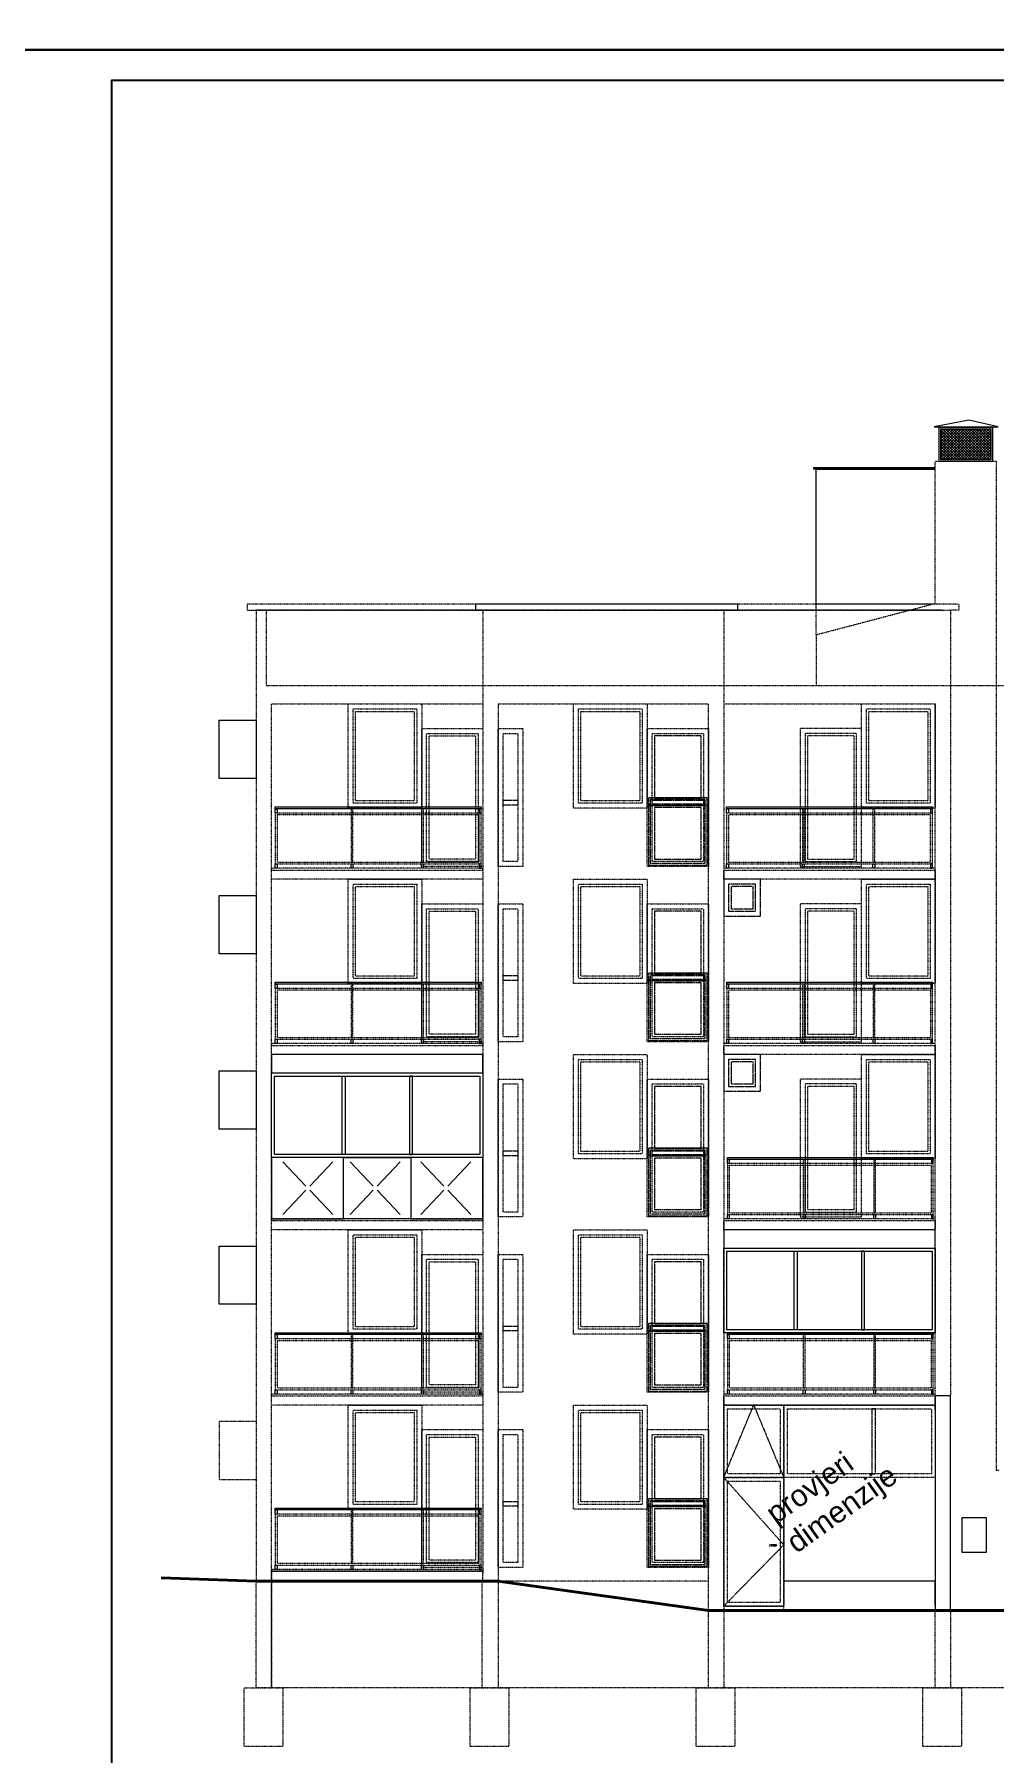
# Model space of a CAD drawing. Header units: millimetres. Extents: x -701 to 470890, y -446843 to -116129.
# Drawn here: x 207903 to 209470, y -227808 to -225003 of the extents above; entities that cross this region are included whole.
import ezdxf

# ---------------------------------------------------------------- set-up
doc = ezdxf.new("R2010")
doc.units = ezdxf.units.MM
doc.linetypes.add('ACAD_ISO03W100', pattern=[30, 12, -18])
doc.linetypes.add('HIDDEN', pattern=[0.375, 0.25, -0.125])
doc.layers.add('05-podgled-tanko', color=144, linetype='HIDDEN', lineweight=0)
doc.layers.add('09-oznaka stavke', color=1, linetype='Continuous', lineweight=0)
doc.layers.add('Kucni_broj', color=2, linetype='Continuous', plot=False)
doc.layers.add('SAST_Linija sastavnice', color=255, linetype='Continuous', plot=False)
doc.styles.add('tahoma10', font='tahoma.ttf', dxfattribs={"height": 2})

msp = doc.modelspace()

# ---------------------------------------------------------------- hatches: boundary and pattern name
at = {"layer": '05-podgled-tanko', "linetype": 'ByBlock', "ltscale": 5}
h = msp.add_hatch(dxfattribs=at)
h.set_pattern_fill('ANSI37', color=256)
h.set_pattern_definition([(45, (3039.311, -13346.2995), (-2.24506403, 2.24506403), []), (135, (3039.311, -13346.2995), (-2.24506403, -2.24506403), [])])
h.paths.add_polyline_path([(209382.32, -225696.27), (209464.67, -225696.27), (209464.67, -225647.6), (209382.32, -225647.6)])

# ---------------------------------------------------------------- linework, layer by layer
for points in [[(209371.51, -225642.94), (209476.18, -225642.94), (209476.18, -225642.94), (209428.26, -225632.43), (209371.51, -225642.94)], [(209379.32, -225699.27), (209467.67, -225699.27), (209467.67, -225644.6), (209379.32, -225644.6)], [(209382.32, -225696.27), (209464.67, -225696.27), (209464.67, -225647.6), (209382.32, -225647.6)], [(208623.22, -225942.27), (209051.22, -225942.27), (209051.22, -225932.27), (208623.22, -225932.27)], [(208204.6, -226121.77), (208265.22, -226121.77), (208265.22, -226216.77), (208204.6, -226216.77)], [(208296.22, -226263.27), (208632.22, -226263.27), (208632.22, -226266.27), (208296.22, -226266.27)], [(208299.22, -226273.27), (208296.22, -226273.27), (208296.22, -226266.27), (208299.22, -226266.27)], [(208629.22, -226273.27), (208632.22, -226273.27), (208632.22, -226266.27), (208629.22, -226266.27)], [(209032.85, -226263.27), (209368.85, -226263.27), (209368.85, -226266.27), (209032.85, -226266.27)], [(209035.85, -226273.27), (209032.85, -226273.27), (209032.85, -226266.27), (209035.85, -226266.27)], [(209365.85, -226273.27), (209368.85, -226273.27), (209368.85, -226266.27), (209365.85, -226266.27)], [(208299.22, -226363.27), (208296.22, -226363.27), (208296.22, -226356.27), (208299.22, -226356.27)], [(208423.07, -226363.27), (208420.07, -226363.27), (208420.07, -226356.27), (208423.07, -226356.27)], [(208538.07, -226363.27), (208535.07, -226363.27), (208535.07, -226356.27), (208538.07, -226356.27)], [(208629.22, -226363.27), (208632.22, -226363.27), (208632.22, -226356.27), (208629.22, -226356.27)], [(209035.85, -226363.27), (209032.85, -226363.27), (209032.85, -226356.27), (209035.85, -226356.27)], [(209159.71, -226363.27), (209156.71, -226363.27), (209156.71, -226356.27), (209159.71, -226356.27)], [(209274.71, -226363.27), (209271.71, -226363.27), (209271.71, -226356.27), (209274.71, -226356.27)], [(209365.85, -226363.27), (209368.85, -226363.27), (209368.85, -226356.27), (209365.85, -226356.27)], [(208204.6, -226407.77), (208265.22, -226407.77), (208265.22, -226502.77), (208204.6, -226502.77)], [(208296.22, -226549.27), (208632.22, -226549.27), (208632.22, -226552.27), (208296.22, -226552.27)], [(208299.22, -226559.27), (208296.22, -226559.27), (208296.22, -226552.27), (208299.22, -226552.27)], [(208629.22, -226559.27), (208632.22, -226559.27), (208632.22, -226552.27), (208629.22, -226552.27)], [(209033.11, -226549.27), (209369.11, -226549.27), (209369.11, -226552.27), (209033.11, -226552.27)], [(209036.11, -226559.27), (209033.11, -226559.27), (209033.11, -226552.27), (209036.11, -226552.27)], [(209366.11, -226559.27), (209369.11, -226559.27), (209369.11, -226552.27), (209366.11, -226552.27)], [(208299.22, -226649.27), (208296.22, -226649.27), (208296.22, -226642.27), (208299.22, -226642.27)], [(208423.07, -226649.27), (208420.07, -226649.27), (208420.07, -226642.27), (208423.07, -226642.27)], [(208538.07, -226649.27), (208535.07, -226649.27), (208535.07, -226642.27), (208538.07, -226642.27)], [(208629.22, -226649.27), (208632.22, -226649.27), (208632.22, -226642.27), (208629.22, -226642.27)], [(209036.11, -226649.27), (209033.11, -226649.27), (209033.11, -226642.27), (209036.11, -226642.27)], [(209159.96, -226649.27), (209156.96, -226649.27), (209156.96, -226642.27), (209159.96, -226642.27)], [(209274.96, -226649.27), (209271.96, -226649.27), (209271.96, -226642.27), (209274.96, -226642.27)], [(209366.11, -226649.27), (209369.11, -226649.27), (209369.11, -226642.27), (209366.11, -226642.27)], [(208204.6, -226693.77), (208265.22, -226693.77), (208265.22, -226788.77), (208204.6, -226788.77)], [(209034.22, -226835.27), (209370.22, -226835.27), (209370.22, -226838.27), (209034.22, -226838.27)], [(209037.22, -226845.27), (209034.22, -226845.27), (209034.22, -226838.27), (209037.22, -226838.27)], [(209367.22, -226845.27), (209370.22, -226845.27), (209370.22, -226838.27), (209367.22, -226838.27)], [(209037.22, -226935.27), (209034.22, -226935.27), (209034.22, -226928.27), (209037.22, -226928.27)], [(209161.07, -226935.27), (209158.07, -226935.27), (209158.07, -226928.27), (209161.07, -226928.27)], [(209276.07, -226935.27), (209273.07, -226935.27), (209273.07, -226928.27), (209276.07, -226928.27)], [(209367.22, -226935.27), (209370.22, -226935.27), (209370.22, -226928.27), (209367.22, -226928.27)], [(208204.6, -226979.77), (208265.22, -226979.77), (208265.22, -227074.77), (208204.6, -227074.77)], [(208296.22, -227121.27), (208632.22, -227121.27), (208632.22, -227124.27), (208296.22, -227124.27)], [(208299.22, -227131.27), (208296.22, -227131.27), (208296.22, -227124.27), (208299.22, -227124.27)], [(208629.22, -227131.27), (208632.22, -227131.27), (208632.22, -227124.27), (208629.22, -227124.27)], [(209034.22, -227121.27), (209370.22, -227121.27), (209370.22, -227124.27), (209034.22, -227124.27)], [(209037.22, -227131.27), (209034.22, -227131.27), (209034.22, -227124.27), (209037.22, -227124.27)], [(209367.22, -227131.27), (209370.22, -227131.27), (209370.22, -227124.27), (209367.22, -227124.27)], [(208299.22, -227221.27), (208296.22, -227221.27), (208296.22, -227214.27), (208299.22, -227214.27)], [(208423.07, -227221.27), (208420.07, -227221.27), (208420.07, -227214.27), (208423.07, -227214.27)], [(208538.07, -227221.27), (208535.07, -227221.27), (208535.07, -227214.27), (208538.07, -227214.27)], [(208629.22, -227221.27), (208632.22, -227221.27), (208632.22, -227214.27), (208629.22, -227214.27)], [(209037.22, -227221.27), (209034.22, -227221.27), (209034.22, -227214.27), (209037.22, -227214.27)], [(209161.07, -227221.27), (209158.07, -227221.27), (209158.07, -227214.27), (209161.07, -227214.27)], [(209276.07, -227221.27), (209273.07, -227221.27), (209273.07, -227214.27), (209276.07, -227214.27)], [(209367.22, -227221.27), (209370.22, -227221.27), (209370.22, -227214.27), (209367.22, -227214.27)], [(209398.22, -227224.27), (209373.22, -227224.27), (209373.22, -227574.27), (209398.22, -227574.27)], [(208296.22, -227407.27), (208632.22, -227407.27), (208632.22, -227410.27), (208296.22, -227410.27)], [(208299.22, -227417.27), (208296.22, -227417.27), (208296.22, -227410.27), (208299.22, -227410.27)], [(208629.22, -227417.27), (208632.22, -227417.27), (208632.22, -227410.27), (208629.22, -227410.27)], [(208299.22, -227507.27), (208296.22, -227507.27), (208296.22, -227500.27), (208299.22, -227500.27)], [(208423.07, -227507.27), (208420.07, -227507.27), (208420.07, -227500.27), (208423.07, -227500.27)], [(208538.07, -227507.27), (208535.07, -227507.27), (208535.07, -227500.27), (208538.07, -227500.27)], [(208629.22, -227507.27), (208632.22, -227507.27), (208632.22, -227500.27), (208629.22, -227500.27)]]:
    msp.add_lwpolyline(points, close=True, dxfattribs=at)
for points in [[(209373.22, -225712.36), (209175.38, -225712.36), (209175.38, -225709.27), (209373.22, -225709.27)], [(209373.22, -225932.27), (209179.22, -225932.27), (209179.22, -225712.36), (209373.22, -225712.36)], [(209373.22, -227566.27), (209373.22, -227526.27), (209126.22, -227526.27)]]:
    msp.add_lwpolyline(points, dxfattribs=at)
at = {"layer": '05-podgled-tanko'}
for points in [[(209373.22, -225932.27), (209373.22, -225699.27), (209473.22, -225699.27), (209473.22, -227345.27), (209477.22, -227345.27)], [(209411.93, -225932.27), (208250.22, -225932.27), (208250.22, -225942.27), (209384.22, -225942.27)], [(209384.22, -225942.27), (208265.22, -225942.27), (208265.22, -226095.27), (208265.22, -227526.27), (208290.22, -227526.27), (208290.22, -226095.27)], [(208635.22, -225942.27), (208635.22, -227514.27)], [(209003.22, -225942.27), (209028.22, -225942.27), (209028.22, -227574.27), (209003.22, -227574.27), (209003.22, -226095.27)], [(209373.22, -225942.27), (209398.22, -225942.27), (209398.22, -227224.27), (209373.22, -227224.27), (209373.22, -226095.27)], [(209411.93, -225932.27), (209411.93, -225942.27), (209398.22, -225942.27)], [(208290.22, -226095.27), (208635.22, -226095.27)], [(208660.22, -226095.27), (209003.22, -226095.27)], [(208660.22, -226095.27), (208660.22, -227526.27)], [(209028.22, -226095.27), (209373.22, -226095.27)], [(209373.22, -227247.27), (209373.22, -227247.27), (209373.22, -226095.27)], [(208632.22, -226356.27), (208632.22, -226273.27), (208296.22, -226273.27), (208296.22, -226356.27), (208632.22, -226356.27)], [(209368.85, -226356.27), (209368.85, -226273.27), (209032.85, -226273.27), (209032.85, -226356.27), (209368.85, -226356.27)], [(208290.22, -226366.27), (208635.22, -226366.27), (208635.22, -226381.27), (208290.22, -226381.27), (208290.22, -226366.27)], [(209028.22, -226366.27), (209373.22, -226366.27), (209373.22, -226381.27), (209028.22, -226381.27), (209028.22, -226366.27)], [(208632.22, -226642.27), (208632.22, -226559.27), (208296.22, -226559.27), (208296.22, -226642.27), (208632.22, -226642.27)], [(209369.11, -226642.27), (209369.11, -226559.27), (209033.11, -226559.27), (209033.11, -226642.27), (209369.11, -226642.27)], [(208290.22, -226652.27), (208635.22, -226652.27), (208635.22, -226667.27), (208290.22, -226667.27), (208290.22, -226652.27)], [(209028.22, -226652.27), (209373.22, -226652.27), (209373.22, -226667.27), (209028.22, -226667.27), (209028.22, -226652.27)], [(209370.22, -226928.27), (209370.22, -226845.27), (209034.22, -226845.27), (209034.22, -226928.27), (209370.22, -226928.27)], [(208290.22, -226938.27), (208635.22, -226938.27), (208635.22, -226953.27), (208290.22, -226953.27), (208290.22, -226938.27)], [(209028.22, -226938.27), (209373.22, -226938.27), (209373.22, -226953.27), (209028.22, -226953.27), (209028.22, -226938.27)], [(208632.22, -227214.27), (208632.22, -227131.27), (208296.22, -227131.27), (208296.22, -227214.27), (208632.22, -227214.27)], [(209370.22, -227214.27), (209370.22, -227131.27), (209034.22, -227131.27), (209034.22, -227214.27), (209370.22, -227214.27)], [(208290.22, -227224.27), (208635.22, -227224.27), (208635.22, -227239.27), (208290.22, -227239.27), (208290.22, -227224.27)], [(209028.22, -227224.27), (209373.22, -227224.27), (209373.22, -227239.27), (209028.22, -227239.27), (209028.22, -227224.27)], [(208265.22, -227265.77), (208204.6, -227265.77), (208204.6, -227360.77), (208204.6, -227360.77), (208265.22, -227360.77)], [(208632.22, -227500.27), (208632.22, -227417.27), (208296.22, -227417.27), (208296.22, -227500.27), (208632.22, -227500.27)], [(209384.22, -227574.27), (209003.22, -227574.27), (209003.22, -227526.27), (208265.22, -227526.27)]]:
    msp.add_lwpolyline(points, dxfattribs=at).dxf.unprotected_set("ltscale", 0)
at = {"layer": '05-podgled-tanko', "linetype": 'ACAD_ISO03W100', "ltscale": 0.005}
for points in [[(208281.22, -225942.27), (208281.22, -226065.27), (210865.22, -226065.27), (210865.22, -225942.27), (210861.22, -225942.27)], [(209179.22, -225982.27), (209373.22, -225931.23)], [(209179.22, -225982.27), (209179.22, -225932.27)], [(209179.22, -225982.27), (209179.22, -226065.27)], [(210856.22, -227574.27), (210856.22, -227700.27), (208290.22, -227700.27), (208290.22, -227526.27)]]:
    msp.add_lwpolyline(points, dxfattribs=at)
at = {"layer": '05-podgled-tanko'}
for points in [[(208415.22, -226095.27), (208535.22, -226095.27), (208535.22, -226265.27), (208415.22, -226265.27)], [(208423.22, -226103.27), (208527.22, -226103.27), (208527.22, -226257.27), (208423.22, -226257.27)], [(208427.22, -226107.27), (208523.22, -226107.27), (208523.22, -226253.27), (208427.22, -226253.27)], [(208783.22, -226095.27), (208903.22, -226095.27), (208903.22, -226265.27), (208783.22, -226265.27)], [(208791.22, -226103.27), (208895.22, -226103.27), (208895.22, -226257.27), (208791.22, -226257.27)], [(208795.22, -226107.27), (208891.22, -226107.27), (208891.22, -226253.27), (208795.22, -226253.27)], [(209253.22, -226095.27), (209373.22, -226095.27), (209373.22, -226265.27), (209253.22, -226265.27)], [(209261.22, -226103.27), (209365.22, -226103.27), (209365.22, -226257.27), (209261.22, -226257.27)], [(209265.22, -226107.27), (209361.22, -226107.27), (209361.22, -226253.27), (209265.22, -226253.27)], [(208535.22, -226135.27), (208635.22, -226135.27), (208635.22, -226360.27), (208535.22, -226360.27)], [(208543.22, -226143.27), (208627.22, -226143.27), (208627.22, -226352.27), (208543.22, -226352.27)], [(208547.22, -226147.27), (208623.22, -226147.27), (208623.22, -226348.27), (208547.22, -226348.27)], [(208660.22, -226135.27), (208700.22, -226135.27), (208700.22, -226360.27), (208660.22, -226360.27)], [(208668.22, -226143.27), (208692.22, -226143.27), (208692.22, -226352.27), (208668.22, -226352.27)], [(208903.22, -226135.27), (209003.22, -226135.27), (209003.22, -226360.27), (208903.22, -226360.27)], [(208911.22, -226143.27), (208995.22, -226143.27), (208995.22, -226352.27), (208911.22, -226352.27)], [(209253.22, -226135.27), (209153.22, -226135.27), (209153.22, -226360.27), (209253.22, -226360.27)], [(209245.22, -226143.27), (209161.22, -226143.27), (209161.22, -226352.27), (209245.22, -226352.27)], [(209241.22, -226147.27), (209165.22, -226147.27), (209165.22, -226348.27), (209241.22, -226348.27)], [(208629.22, -226353.27), (208629.22, -226276.27), (208299.22, -226276.27), (208299.22, -226353.27)], [(208423.07, -226266.27), (208420.07, -226266.27), (208420.07, -226353.27), (208423.07, -226353.27)], [(208538.07, -226266.27), (208535.07, -226266.27), (208535.07, -226353.27), (208538.07, -226353.27)], [(209365.85, -226353.27), (209365.85, -226276.27), (209035.85, -226276.27), (209035.85, -226353.27)], [(209159.71, -226266.27), (209156.71, -226266.27), (209156.71, -226353.27), (209159.71, -226353.27)], [(209274.71, -226266.27), (209271.71, -226266.27), (209271.71, -226353.27), (209274.71, -226353.27)], [(208290.22, -226366.27), (208635.22, -226366.27), (208635.22, -226363.27), (208290.22, -226363.27)], [(209028.22, -226366.27), (209373.22, -226366.27), (209373.22, -226363.27), (209028.22, -226363.27)], [(208415.22, -226381.27), (208535.22, -226381.27), (208535.22, -226551.27), (208415.22, -226551.27)], [(208423.22, -226389.27), (208527.22, -226389.27), (208527.22, -226543.27), (208423.22, -226543.27)], [(208427.22, -226393.27), (208523.22, -226393.27), (208523.22, -226539.27), (208427.22, -226539.27)], [(208783.22, -226381.27), (208903.22, -226381.27), (208903.22, -226551.27), (208783.22, -226551.27)], [(208791.22, -226389.27), (208895.22, -226389.27), (208895.22, -226543.27), (208791.22, -226543.27)], [(208795.22, -226393.27), (208891.22, -226393.27), (208891.22, -226539.27), (208795.22, -226539.27)], [(209253.22, -226381.27), (209373.22, -226381.27), (209373.22, -226551.27), (209253.22, -226551.27)], [(209261.22, -226389.27), (209365.22, -226389.27), (209365.22, -226543.27), (209261.22, -226543.27)], [(209265.22, -226393.27), (209361.22, -226393.27), (209361.22, -226539.27), (209265.22, -226539.27)], [(208535.22, -226421.27), (208635.22, -226421.27), (208635.22, -226646.27), (208535.22, -226646.27)], [(208660.22, -226421.27), (208700.22, -226421.27), (208700.22, -226646.27), (208660.22, -226646.27)], [(208903.22, -226421.27), (209003.22, -226421.27), (209003.22, -226646.27), (208903.22, -226646.27)], [(209253.22, -226421.27), (209153.22, -226421.27), (209153.22, -226646.27), (209253.22, -226646.27)], [(208543.22, -226429.27), (208627.22, -226429.27), (208627.22, -226638.27), (208543.22, -226638.27)], [(208547.22, -226433.27), (208623.22, -226433.27), (208623.22, -226634.27), (208547.22, -226634.27)], [(208668.22, -226429.27), (208692.22, -226429.27), (208692.22, -226638.27), (208668.22, -226638.27)], [(208911.22, -226429.27), (208995.22, -226429.27), (208995.22, -226638.27), (208911.22, -226638.27)], [(209245.22, -226429.27), (209161.22, -226429.27), (209161.22, -226638.27), (209245.22, -226638.27)], [(209241.22, -226433.27), (209165.22, -226433.27), (209165.22, -226634.27), (209241.22, -226634.27)], [(208629.22, -226639.27), (208629.22, -226562.27), (208299.22, -226562.27), (208299.22, -226639.27)], [(208423.07, -226552.27), (208420.07, -226552.27), (208420.07, -226639.27), (208423.07, -226639.27)], [(208538.07, -226552.27), (208535.07, -226552.27), (208535.07, -226639.27), (208538.07, -226639.27)], [(209366.11, -226639.27), (209366.11, -226562.27), (209036.11, -226562.27), (209036.11, -226639.27)], [(209159.96, -226552.27), (209156.96, -226552.27), (209156.96, -226639.27), (209159.96, -226639.27)], [(209274.96, -226552.27), (209271.96, -226552.27), (209271.96, -226639.27), (209274.96, -226639.27)], [(208290.22, -226652.27), (208635.22, -226652.27), (208635.22, -226649.27), (208290.22, -226649.27)], [(209028.22, -226652.27), (209373.22, -226652.27), (209373.22, -226649.27), (209028.22, -226649.27)], [(208783.22, -226667.27), (208903.22, -226667.27), (208903.22, -226837.27), (208783.22, -226837.27)], [(208791.22, -226675.27), (208895.22, -226675.27), (208895.22, -226829.27), (208791.22, -226829.27)], [(208795.22, -226679.27), (208891.22, -226679.27), (208891.22, -226825.27), (208795.22, -226825.27)], [(209253.22, -226667.27), (209373.22, -226667.27), (209373.22, -226837.27), (209253.22, -226837.27)], [(209261.22, -226675.27), (209365.22, -226675.27), (209365.22, -226829.27), (209261.22, -226829.27)], [(209265.22, -226679.27), (209361.22, -226679.27), (209361.22, -226825.27), (209265.22, -226825.27)], [(208660.22, -226707.27), (208700.22, -226707.27), (208700.22, -226932.27), (208660.22, -226932.27)], [(208903.22, -226707.27), (209003.22, -226707.27), (209003.22, -226932.27), (208903.22, -226932.27)], [(209253.22, -226707.27), (209153.22, -226707.27), (209153.22, -226932.27), (209253.22, -226932.27)], [(208668.22, -226715.27), (208692.22, -226715.27), (208692.22, -226924.27), (208668.22, -226924.27)], [(208911.22, -226715.27), (208995.22, -226715.27), (208995.22, -226924.27), (208911.22, -226924.27)], [(209245.22, -226715.27), (209161.22, -226715.27), (209161.22, -226924.27), (209245.22, -226924.27)], [(209241.22, -226719.27), (209165.22, -226719.27), (209165.22, -226920.27), (209241.22, -226920.27)], [(209367.22, -226925.27), (209367.22, -226848.27), (209037.22, -226848.27), (209037.22, -226925.27)], [(209161.07, -226838.27), (209158.07, -226838.27), (209158.07, -226925.27), (209161.07, -226925.27)], [(209276.07, -226838.27), (209273.07, -226838.27), (209273.07, -226925.27), (209276.07, -226925.27)], [(208290.22, -226938.27), (208635.22, -226938.27), (208635.22, -226935.27), (208290.22, -226935.27)], [(208415.22, -226953.27), (208535.22, -226953.27), (208535.22, -227123.27), (208415.22, -227123.27)], [(208783.22, -226953.27), (208903.22, -226953.27), (208903.22, -227123.27), (208783.22, -227123.27)], [(209028.22, -226938.27), (209373.22, -226938.27), (209373.22, -226935.27), (209028.22, -226935.27)], [(208423.22, -226961.27), (208527.22, -226961.27), (208527.22, -227115.27), (208423.22, -227115.27)], [(208427.22, -226965.27), (208523.22, -226965.27), (208523.22, -227111.27), (208427.22, -227111.27)], [(208791.22, -226961.27), (208895.22, -226961.27), (208895.22, -227115.27), (208791.22, -227115.27)], [(208795.22, -226965.27), (208891.22, -226965.27), (208891.22, -227111.27), (208795.22, -227111.27)], [(208535.22, -226993.27), (208635.22, -226993.27), (208635.22, -227218.27), (208535.22, -227218.27)], [(208543.22, -227001.27), (208627.22, -227001.27), (208627.22, -227210.27), (208543.22, -227210.27)], [(208547.22, -227005.27), (208623.22, -227005.27), (208623.22, -227206.27), (208547.22, -227206.27)], [(208660.22, -226993.27), (208700.22, -226993.27), (208700.22, -227218.27), (208660.22, -227218.27)], [(208668.22, -227001.27), (208692.22, -227001.27), (208692.22, -227210.27), (208668.22, -227210.27)], [(208903.22, -226993.27), (209003.22, -226993.27), (209003.22, -227218.27), (208903.22, -227218.27)], [(208911.22, -227001.27), (208995.22, -227001.27), (208995.22, -227210.27), (208911.22, -227210.27)], [(208423.07, -227124.27), (208420.07, -227124.27), (208420.07, -227211.27), (208423.07, -227211.27)], [(208538.07, -227124.27), (208535.07, -227124.27), (208535.07, -227211.27), (208538.07, -227211.27)], [(209161.07, -227124.27), (209158.07, -227124.27), (209158.07, -227211.27), (209161.07, -227211.27)], [(209276.07, -227124.27), (209273.07, -227124.27), (209273.07, -227211.27), (209276.07, -227211.27)], [(208629.22, -227211.27), (208629.22, -227134.27), (208299.22, -227134.27), (208299.22, -227211.27)], [(209367.22, -227211.27), (209367.22, -227134.27), (209037.22, -227134.27), (209037.22, -227211.27)], [(208290.22, -227224.27), (208635.22, -227224.27), (208635.22, -227221.27), (208290.22, -227221.27)], [(208415.22, -227239.27), (208535.22, -227239.27), (208535.22, -227409.27), (208415.22, -227409.27)], [(208783.22, -227239.27), (208903.22, -227239.27), (208903.22, -227409.27), (208783.22, -227409.27)], [(209028.22, -227224.27), (209373.22, -227224.27), (209373.22, -227221.27), (209028.22, -227221.27)], [(209028.22, -227239.27), (209373.22, -227239.27), (209373.22, -227357.27), (209028.22, -227357.27)], [(209028.22, -227239.27), (209373.22, -227239.27), (209373.22, -227357.27), (209028.22, -227357.27)], [(209126.22, -227357.27), (209028.22, -227357.27), (209028.22, -227239.27), (209126.22, -227239.27)], [(209126.22, -227239.27), (209373.22, -227239.27), (209373.22, -227357.27), (209126.22, -227357.27)], [(208423.22, -227247.27), (208527.22, -227247.27), (208527.22, -227401.27), (208423.22, -227401.27)], [(208427.22, -227251.27), (208523.22, -227251.27), (208523.22, -227397.27), (208427.22, -227397.27)], [(208791.22, -227247.27), (208895.22, -227247.27), (208895.22, -227401.27), (208791.22, -227401.27)], [(208795.22, -227251.27), (208891.22, -227251.27), (208891.22, -227397.27), (208795.22, -227397.27)], [(209120.22, -227351.27), (209034.22, -227351.27), (209034.22, -227245.27), (209120.22, -227245.27)], [(209132.22, -227245.27), (209367.22, -227245.27), (209367.22, -227351.27), (209132.22, -227351.27)], [(208535.22, -227279.27), (208635.22, -227279.27), (208635.22, -227504.27), (208535.22, -227504.27)], [(208543.22, -227287.27), (208627.22, -227287.27), (208627.22, -227496.27), (208543.22, -227496.27)], [(208547.22, -227291.27), (208623.22, -227291.27), (208623.22, -227492.27), (208547.22, -227492.27)], [(208660.22, -227279.27), (208700.22, -227279.27), (208700.22, -227504.27), (208660.22, -227504.27)], [(208668.22, -227287.27), (208692.22, -227287.27), (208692.22, -227496.27), (208668.22, -227496.27)], [(208903.22, -227279.27), (209003.22, -227279.27), (209003.22, -227504.27), (208903.22, -227504.27)], [(208911.22, -227287.27), (208995.22, -227287.27), (208995.22, -227496.27), (208911.22, -227496.27)], [(209028.22, -227357.27), (209126.22, -227357.27), (209126.22, -227567.27), (209028.22, -227567.27)], [(209028.22, -227567.27), (209126.22, -227567.27), (209126.22, -227357.27), (209028.22, -227357.27)], [(209028.22, -227357.27), (209126.22, -227357.27), (209126.22, -227567.27), (209028.22, -227567.27)], [(209034.22, -227363.27), (209120.22, -227363.27), (209120.22, -227561.27), (209034.22, -227561.27)], [(208629.22, -227497.27), (208629.22, -227420.27), (208299.22, -227420.27), (208299.22, -227497.27)], [(208423.07, -227410.27), (208420.07, -227410.27), (208420.07, -227497.27), (208423.07, -227497.27)], [(208538.07, -227410.27), (208535.07, -227410.27), (208535.07, -227497.27), (208538.07, -227497.27)], [(208290.22, -227510.27), (208635.22, -227510.27), (208635.22, -227507.27), (208290.22, -227507.27)], [(208290.22, -227526.27), (208635.22, -227526.27), (208635.22, -227510.27), (208290.22, -227510.27)], [(209126.22, -227567.27), (209028.22, -227567.27), (209028.22, -227574.27), (209126.22, -227574.27)]]:
    msp.add_lwpolyline(points, close=True, dxfattribs=at).dxf.unprotected_set("ltscale", 0)
at = {"layer": '05-podgled-tanko', "ltscale": 5}
for points in [[(208915.22, -226248.27), (208991.22, -226248.27), (208991.22, -226147.27), (208915.22, -226147.27), (208915.22, -226248.27)], [(208915.22, -226534.27), (208991.22, -226534.27), (208991.22, -226433.27), (208915.22, -226433.27), (208915.22, -226534.27)], [(208915.22, -226820.27), (208991.22, -226820.27), (208991.22, -226719.27), (208915.22, -226719.27), (208915.22, -226820.27)], [(208915.22, -227106.27), (208991.22, -227106.27), (208991.22, -227005.27), (208915.22, -227005.27), (208915.22, -227106.27)], [(208915.22, -227392.27), (208991.22, -227392.27), (208991.22, -227291.27), (208915.22, -227291.27), (208915.22, -227392.27)]]:
    msp.add_lwpolyline(points, dxfattribs=at)
for points in [[(208668.22, -226252.27), (208692.22, -226252.27), (208692.22, -226260.27), (208668.22, -226260.27)], [(208905.22, -226358.27), (209001.22, -226358.27), (209001.22, -226248.27), (208905.22, -226248.27)], [(208908.22, -226355.27), (208998.22, -226355.27), (208998.22, -226251.27), (208908.22, -226251.27)], [(208908.22, -226258.27), (208998.22, -226258.27), (208998.22, -226261.27), (208908.22, -226261.27)], [(208911.22, -226252.27), (208995.22, -226252.27), (208995.22, -226260.27), (208911.22, -226260.27)], [(208991.22, -226264.27), (208915.22, -226264.27), (208915.22, -226348.27), (208991.22, -226348.27)], [(209028.22, -226441.27), (209088.22, -226441.27), (209088.22, -226381.27), (209028.22, -226381.27)], [(209036.22, -226433.27), (209080.22, -226433.27), (209080.22, -226389.27), (209036.22, -226389.27)], [(209040.22, -226429.27), (209076.22, -226429.27), (209076.22, -226393.27), (209040.22, -226393.27)], [(208668.22, -226538.27), (208692.22, -226538.27), (208692.22, -226546.27), (208668.22, -226546.27)], [(208905.22, -226644.27), (209001.22, -226644.27), (209001.22, -226534.27), (208905.22, -226534.27)], [(208908.22, -226641.27), (208998.22, -226641.27), (208998.22, -226537.27), (208908.22, -226537.27)], [(208911.22, -226538.27), (208995.22, -226538.27), (208995.22, -226546.27), (208911.22, -226546.27)], [(208908.22, -226544.27), (208998.22, -226544.27), (208998.22, -226547.27), (208908.22, -226547.27)], [(208991.22, -226550.27), (208915.22, -226550.27), (208915.22, -226634.27), (208991.22, -226634.27)], [(209028.22, -226727.27), (209088.22, -226727.27), (209088.22, -226667.27), (209028.22, -226667.27)], [(209036.22, -226719.27), (209080.22, -226719.27), (209080.22, -226675.27), (209036.22, -226675.27)], [(209040.22, -226715.27), (209076.22, -226715.27), (209076.22, -226679.27), (209040.22, -226679.27)], [(208905.22, -226930.27), (209001.22, -226930.27), (209001.22, -226820.27), (208905.22, -226820.27)], [(208668.22, -226824.27), (208692.22, -226824.27), (208692.22, -226832.27), (208668.22, -226832.27)], [(208908.22, -226927.27), (208998.22, -226927.27), (208998.22, -226823.27), (208908.22, -226823.27)], [(208908.22, -226830.27), (208998.22, -226830.27), (208998.22, -226833.27), (208908.22, -226833.27)], [(208911.22, -226824.27), (208995.22, -226824.27), (208995.22, -226832.27), (208911.22, -226832.27)], [(208991.22, -226836.27), (208915.22, -226836.27), (208915.22, -226920.27), (208991.22, -226920.27)], [(208668.22, -227110.27), (208692.22, -227110.27), (208692.22, -227118.27), (208668.22, -227118.27)], [(208905.22, -227216.27), (209001.22, -227216.27), (209001.22, -227106.27), (208905.22, -227106.27)], [(208908.22, -227213.27), (208998.22, -227213.27), (208998.22, -227109.27), (208908.22, -227109.27)], [(208908.22, -227116.27), (208998.22, -227116.27), (208998.22, -227119.27), (208908.22, -227119.27)], [(208911.22, -227110.27), (208995.22, -227110.27), (208995.22, -227118.27), (208911.22, -227118.27)], [(208991.22, -227122.27), (208915.22, -227122.27), (208915.22, -227206.27), (208991.22, -227206.27)], [(209270.22, -227351.27), (209276.22, -227351.27), (209276.22, -227245.27), (209270.22, -227245.27)], [(208668.22, -227396.27), (208692.22, -227396.27), (208692.22, -227404.27), (208668.22, -227404.27)], [(208905.22, -227502.27), (209001.22, -227502.27), (209001.22, -227392.27), (208905.22, -227392.27)], [(208908.22, -227499.27), (208998.22, -227499.27), (208998.22, -227395.27), (208908.22, -227395.27)], [(208908.22, -227402.27), (208998.22, -227402.27), (208998.22, -227405.27), (208908.22, -227405.27)], [(208911.22, -227396.27), (208995.22, -227396.27), (208995.22, -227404.27), (208911.22, -227404.27)], [(208991.22, -227408.27), (208915.22, -227408.27), (208915.22, -227492.27), (208991.22, -227492.27)], [(209114.21, -227467.27), (209103.06, -227467.27), (209103.06, -227468.66), (209114.21, -227468.66)]]:
    msp.add_lwpolyline(points, close=True, dxfattribs=at)
at = {"layer": '05-podgled-tanko', "ltscale": 0.5}
for points in [[(209028.22, -227357.27), (209077.22, -227239.27), (209126.22, -227357.27)], [(209028.22, -227357.27), (209126.22, -227467.27), (209028.22, -227567.27)]]:
    msp.add_lwpolyline(points, dxfattribs=at)
at = {"layer": '05-podgled-tanko', "linetype": 'ByBlock', "lineweight": 40, "ltscale": 5}
msp.add_lwpolyline([(208109.92, -227521.27), (208265.22, -227526.27), (208660.22, -227526.27), (209003.22, -227574.27), (209003.22, -227574.27), (210116.22, -227574.27), (210116.22, -227574.27), (210881.22, -227574.27)], dxfattribs=at)
at = {"layer": '05-podgled-tanko', "linetype": 'ACAD_ISO03W100', "ltscale": 0.005}
for points in [[(208265.22, -227526.27), (208290.22, -227526.27), (208290.22, -227700.27), (208265.22, -227700.27)], [(208634.22, -227526.27), (208660.22, -227526.27), (208660.22, -227700.27), (208634.22, -227700.27)], [(209003.22, -227574.27), (209028.22, -227574.27), (209028.22, -227700.27), (209003.22, -227700.27)], [(209373.22, -227574.27), (209398.22, -227574.27), (209398.22, -227700.27), (209373.22, -227700.27)], [(208245.31, -227700.27), (208308.42, -227700.27), (208308.42, -227796.3), (208245.31, -227796.3)], [(208614.31, -227700.27), (208677.42, -227700.27), (208677.42, -227796.3), (208614.31, -227796.3)], [(208983.31, -227700.27), (209046.42, -227700.27), (209046.42, -227796.3), (208983.31, -227796.3)], [(209353.31, -227700.27), (209416.42, -227700.27), (209416.42, -227796.3), (209353.31, -227796.3)]]:
    msp.add_lwpolyline(points, close=True, dxfattribs=at)
at = {"layer": '09-oznaka stavke', "color": 20, "linetype": 'ByBlock', "ltscale": 5, "true_color": 0xf0310f}
for points in [[(208290.22, -226697.27), (208635.22, -226697.27), (208635.22, -226667.27), (208290.22, -226667.27)], [(208290.22, -226697.27), (208635.22, -226697.27), (208635.22, -226835.27), (208290.22, -226835.27)], [(208295.22, -226702.27), (208630.22, -226702.27), (208630.22, -226830.27), (208295.22, -226830.27)], [(208405.22, -226702.27), (208410.22, -226702.27), (208410.22, -226830.27), (208405.22, -226830.27)], [(208520.22, -226702.27), (208515.22, -226702.27), (208515.22, -226830.27), (208520.22, -226830.27)], [(208407.72, -226835.27), (208290.22, -226835.27), (208290.22, -226935.27), (208407.72, -226935.27)], [(208407.72, -226835.27), (208517.72, -226835.27), (208517.72, -226935.27), (208407.72, -226935.27)], [(208635.22, -226835.27), (208517.72, -226835.27), (208517.72, -226935.27), (208635.22, -226935.27)], [(209028.22, -226983.27), (209373.22, -226983.27), (209373.22, -226953.27), (209028.22, -226953.27)], [(209028.22, -226983.27), (209373.22, -226983.27), (209373.22, -227121.27), (209028.22, -227121.27)], [(209033.22, -226988.27), (209368.22, -226988.27), (209368.22, -227116.27), (209033.22, -227116.27)], [(209143.22, -226988.27), (209148.22, -226988.27), (209148.22, -227116.27), (209143.22, -227116.27)], [(209258.22, -226988.27), (209253.22, -226988.27), (209253.22, -227116.27), (209258.22, -227116.27)]]:
    msp.add_lwpolyline(points, close=True, dxfattribs=at)
for points in [[(208308.39, -226842.26), (208345.87, -226881.77)], [(208389.99, -226842.26), (208352.51, -226881.77)], [(208418.29, -226842.26), (208455.77, -226881.77)], [(208499.89, -226842.26), (208462.41, -226881.77)], [(208533.99, -226842.26), (208571.48, -226881.77)], [(208615.6, -226842.26), (208578.11, -226881.77)], [(208345.87, -226888.77), (208308.39, -226928.28)], [(208352.51, -226888.77), (208389.99, -226928.28)], [(208455.77, -226888.77), (208418.29, -226928.28)], [(208462.41, -226888.77), (208499.89, -226928.28)], [(208571.48, -226888.77), (208533.99, -226928.28)], [(208578.11, -226888.77), (208615.6, -226928.28)]]:
    msp.add_lwpolyline(points, dxfattribs=at)
at = {"layer": '09-oznaka stavke', "linetype": 'ByBlock', "ltscale": 5}
msp.add_lwpolyline([(209417.68, -227422.73), (209456.65, -227422.73), (209456.65, -227479.92), (209417.68, -227479.92)], close=True, dxfattribs=at)
at = {"layer": 'Kucni_broj'}
for points in [[(207777.02, -220827.75), (213717.02, -220827.75), (213717.02, -225027.75), (207777.02, -225027.75)], [(207777.02, -225027.75), (213717.02, -225027.75), (213717.02, -220827.75), (207777.02, -220827.75)], [(207777.02, -225027.75), (213717.02, -225027.75), (213717.02, -229227.75), (207777.02, -229227.75)], [(207777.02, -229227.75), (213717.02, -229227.75), (213717.02, -225027.75), (207777.02, -225027.75)]]:
    msp.add_lwpolyline(points, close=True, dxfattribs=at)
at = {"layer": 'SAST_Linija sastavnice'}
msp.add_lwpolyline([(208029.02, -229177.75), (213667.02, -229177.75), (213667.02, -225077.75), (208029.02, -225077.75)], close=True, dxfattribs=at)

# ---------------------------------------------------------------- texts
at = {"layer": '09-oznaka stavke', "linetype": 'ByBlock', "ltscale": 5, "insert": (209092.63, -227406.2), "char_height": 35, "attachment_point": 1, "rotation": 35.55782, "style": 'tahoma10'}
msp.add_mtext_dynamic_manual_height_columns('{\\fArial|b0|i0|c238|p34;provjeri \\Pdimenzije}', width=705.6912, gutter_width=10, heights=[0], dxfattribs=at)

doc.saveas('drawing.dxf')
